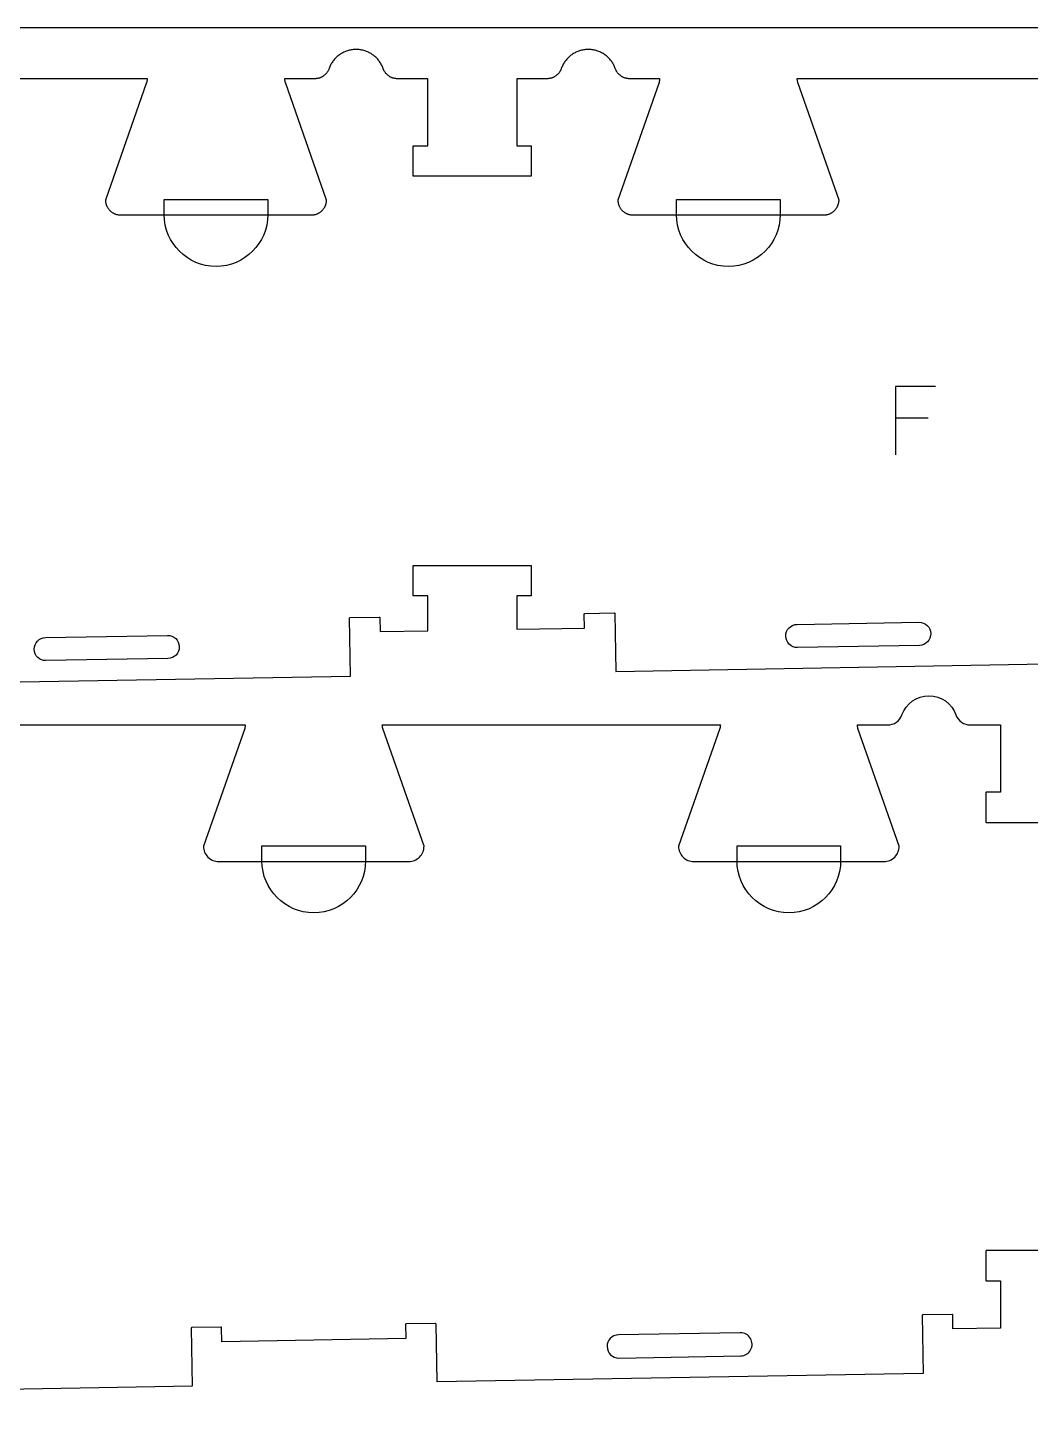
# Model space of a CAD drawing. Header units: millimetres. Extents: x -1220 to 1220, y -1270 to 1270.
# Drawn here: x 159 to 570, y 705 to 1270 of the extents above; entities that cross this region are included whole.
import ezdxf

# ---------------------------------------------------------------- set-up
doc = ezdxf.new("R2010")
doc.units = ezdxf.units.MM
for name, color, linetype, true_color in [('0_SHEET_SPRUCEPLY_2440X122', 1, 'Continuous', 0xff0000), ('1_ANYTOOL_1MMDEEP_LABELS_S', 2, 'Continuous', 0xffff00), ('3_ANYTOOL_CUTTHROUGH_INSID', 4, 'Continuous', 0x00ffff), ('4_ANYTOOL_CUTTHROUGH_OUTSI', 5, 'Continuous', 0x0000ff), ('5_ANYTOOL_HALF_MILL_9MM_IN', 3, 'Continuous', 0x00ff00)]:
    doc.layers.add(name, color=color, linetype=linetype, true_color=true_color)

msp = doc.modelspace()

# ---------------------------------------------------------------- linework, layer by layer
at = {"layer": '0_SHEET_SPRUCEPLY_2440X122'}
msp.add_lwpolyline([(1220, 1270), (1220, 50), (-1220, 50), (-1220, 1270)], close=True, dxfattribs=at)
at = {"layer": '1_ANYTOOL_1MMDEEP_LABELS_S'}
for points in [[(531.11, 1122.86), (514.63, 1122.86), (514.63, 1094.86)], [(528.15, 1109.82), (514.63, 1109.82)]]:
    msp.add_lwpolyline(points, dxfattribs=at)
at = {"layer": '3_ANYTOOL_CUTTHROUGH_INSID'}
for points in [[(524.5, 1016.65), (474.51, 1015.78, -1), (474.34, 1025.28), (524.33, 1026.15, -1)], [(216.2, 1011.27), (166.2, 1010.4, -1), (166.04, 1019.9), (216.03, 1020.77, -1)], [(451.19, 725.32, 1), (451.03, 734.82), (401.04, 733.95, 1), (401.2, 724.45)]]:
    msp.add_lwpolyline(points, format="xyb", close=True, dxfattribs=at)
at = {"layer": '4_ANYTOOL_CUTTHROUGH_OUTSI'}
for points in [[(109.25, 984.03), (247.94, 984.03, -0.061485), (247.71, 982.64), (230.81, 934.36, 0.084368), (230.79, 934.28, 0.414214), (237.04, 928.03), (315.04, 928.03, 0.414214), (321.29, 934.28, 0.084368), (321.28, 934.36), (304.38, 982.64, -0.061485), (304.15, 984.03), (442.84, 984.03, -0.061485), (442.61, 982.64), (425.71, 934.36, 0.084368), (425.69, 934.28, 0.414214), (431.94, 928.03), (509.94, 928.03, 0.414214), (516.19, 934.28, 0.084368), (516.18, 934.36), (499.28, 982.64, -0.061485), (499.05, 984.03), (511.45, 984.03, 0.317837), (517.34, 988.19, -0.317837), (528.42, 996.03, -0.317837), (539.5, 988.19, 0.317837), (545.39, 984.03), (557.79, 984.03), (557.79, 956.53), (552.04, 956.53), (552.04, 956.53, 0.414214), (551.79, 956.28), (551.79, 944.28, 0.414214), (552.04, 944.03), (600.04, 944.03, 0.414214)], [(600.04, 768.53), (552.04, 768.53, 0.414214), (551.79, 768.28), (551.79, 756.28, 0.414214), (552.04, 756.03), (557.79, 756.03), (557.79, 736.69), (538.27, 736.35), (538.17, 742.09), (538.17, 742.09, 0.414214), (537.91, 742.34), (525.91, 742.13, 0.414214), (525.67, 741.88), (526.08, 718.13), (326.61, 714.65), (326.2, 738.39), (326.2, 738.39, 0.414214), (325.94, 738.64), (313.94, 738.43, 0.414214), (313.7, 738.18), (313.8, 732.43), (238.31, 731.11), (238.21, 736.86), (238.21, 736.86, 0.414214), (237.96, 737.1), (225.96, 736.9, 0.414214), (225.71, 736.64), (226.13, 712.89), (26.66, 709.41)]]:
    msp.add_lwpolyline(points, format="xyb", dxfattribs=at)
for points in [[(612.94, 1249.03, 0), (474.25, 1249.03, 0), (474.26, 1248.85, 0), (474.28, 1248.68, 0), (474.3, 1248.5, 0), (474.32, 1248.33, 0), (474.36, 1248.15, 0), (474.39, 1247.98, 0), (474.44, 1247.81, 0), (474.48, 1247.64, 0), (491.38, 1199.36, 0), (491.38, 1199.35, 0), (491.39, 1199.34, 0), (491.39, 1199.34, 0), (491.39, 1199.33, 0), (491.39, 1199.32, 0), (491.39, 1199.31, 0), (491.39, 1199.3, 0), (491.39, 1199.29, 0), (491.39, 1199.29, 0), (491.39, 1199.28, 0), (491.39, 1199.06, 0), (491.38, 1198.85, 0), (491.36, 1198.64, 0), (491.34, 1198.43, 0), (491.3, 1198.22, 0), (491.26, 1198.01, 0), (491.22, 1197.8, 0), (491.16, 1197.59, 0), (491.1, 1197.39, 0), (491.03, 1197.18, 0), (490.96, 1196.99, 0), (490.88, 1196.79, 0), (490.79, 1196.59, 0), (490.69, 1196.4, 0), (490.59, 1196.21, 0), (490.48, 1196.03, 0), (490.37, 1195.85, 0), (490.25, 1195.67, 0), (490.12, 1195.5, 0), (489.99, 1195.33, 0), (489.86, 1195.17, 0), (489.71, 1195.01, 0), (489.56, 1194.86, 0), (489.41, 1194.71, 0), (489.25, 1194.57, 0), (489.09, 1194.43, 0), (488.92, 1194.3, 0), (488.75, 1194.17, 0), (488.57, 1194.05, 0), (488.39, 1193.94, 0), (488.21, 1193.83, 0), (488.02, 1193.73, 0), (487.83, 1193.63, 0), (487.63, 1193.55, 0), (487.44, 1193.46, 0), (487.24, 1193.39, 0), (487.04, 1193.32, 0), (486.83, 1193.26, 0), (486.62, 1193.21, 0), (486.42, 1193.16, 0), (486.21, 1193.12, 0), (486, 1193.09, 0), (485.78, 1193.06, 0), (485.57, 1193.04, 0), (485.36, 1193.03, 0), (485.14, 1193.03, 0), (407.14, 1193.03, 0), (406.93, 1193.03, 0), (406.72, 1193.04, 0), (406.51, 1193.06, 0), (406.29, 1193.09, 0), (406.08, 1193.12, 0), (405.87, 1193.16, 0), (405.66, 1193.21, 0), (405.46, 1193.26, 0), (405.25, 1193.32, 0), (405.05, 1193.39, 0), (404.85, 1193.46, 0), (404.65, 1193.55, 0), (404.46, 1193.63, 0), (404.27, 1193.73, 0), (404.08, 1193.83, 0), (403.9, 1193.94, 0), (403.72, 1194.05, 0), (403.54, 1194.17, 0), (403.37, 1194.3, 0), (403.2, 1194.43, 0), (403.04, 1194.57, 0), (402.88, 1194.71, 0), (402.73, 1194.86, 0), (402.58, 1195.01, 0), (402.43, 1195.17, 0), (402.3, 1195.33, 0), (402.16, 1195.5, 0), (402.04, 1195.67, 0), (401.92, 1195.85, 0), (401.8, 1196.03, 0), (401.7, 1196.21, 0), (401.6, 1196.4, 0), (401.5, 1196.59, 0), (401.41, 1196.79, 0), (401.33, 1196.99, 0), (401.26, 1197.18, 0), (401.19, 1197.39, 0), (401.13, 1197.59, 0), (401.07, 1197.8, 0), (401.03, 1198.01, 0), (400.99, 1198.22, 0), (400.95, 1198.43, 0), (400.93, 1198.64, 0), (400.91, 1198.85, 0), (400.9, 1199.06, 0), (400.89, 1199.28, 0), (400.89, 1199.29, 0), (400.9, 1199.29, 0), (400.9, 1199.3, 0), (400.9, 1199.31, 0), (400.9, 1199.32, 0), (400.9, 1199.33, 0), (400.9, 1199.34, 0), (400.9, 1199.34, 0), (400.91, 1199.35, 0), (400.91, 1199.36, 0), (417.81, 1247.64, 0), (417.85, 1247.81, 0), (417.9, 1247.98, 0), (417.93, 1248.15, 0), (417.97, 1248.33, 0), (417.99, 1248.5, 0), (418.01, 1248.68, 0), (418.03, 1248.85, 0), (418.04, 1249.03, 0), (405.64, 1249.03, 0), (405.43, 1249.03, 0), (405.21, 1249.04, 0), (405, 1249.06, 0), (404.79, 1249.09, 0), (404.58, 1249.12, 0), (404.37, 1249.16, 0), (404.16, 1249.21, 0), (403.95, 1249.26, 0), (403.75, 1249.32, 0), (403.54, 1249.39, 0), (403.34, 1249.46, 0), (403.15, 1249.55, 0), (402.95, 1249.64, 0), (402.76, 1249.73, 0), (402.57, 1249.83, 0), (402.39, 1249.94, 0), (402.21, 1250.05, 0), (402.03, 1250.17, 0), (401.86, 1250.3, 0), (401.69, 1250.43, 0), (401.53, 1250.57, 0), (401.37, 1250.71, 0), (401.22, 1250.86, 0), (401.07, 1251.02, 0), (400.92, 1251.18, 0), (400.79, 1251.34, 0), (400.66, 1251.51, 0), (400.53, 1251.68, 0), (400.41, 1251.86, 0), (400.3, 1252.04, 0), (400.19, 1252.22, 0), (400.09, 1252.41, 0), (399.99, 1252.6, 0), (399.9, 1252.8, 0), (399.82, 1252.99, 0), (399.75, 1253.19, 0), (399.61, 1253.57, 0), (399.45, 1253.94, 0), (399.29, 1254.31, 0), (399.11, 1254.67, 0), (398.92, 1255.02, 0), (398.72, 1255.37, 0), (398.5, 1255.71, 0), (398.28, 1256.04, 0), (398.04, 1256.37, 0), (397.79, 1256.68, 0), (397.53, 1256.99, 0), (397.27, 1257.29, 0), (396.99, 1257.58, 0), (396.7, 1257.86, 0), (396.4, 1258.13, 0), (396.09, 1258.39, 0), (395.78, 1258.63, 0), (395.45, 1258.87, 0), (395.12, 1259.1, 0), (394.78, 1259.31, 0), (394.44, 1259.52, 0), (394.08, 1259.71, 0), (393.72, 1259.89, 0), (393.36, 1260.05, 0), (392.99, 1260.21, 0), (392.61, 1260.35, 0), (392.23, 1260.48, 0), (391.84, 1260.59, 0), (391.46, 1260.69, 0), (391.06, 1260.78, 0), (390.67, 1260.86, 0), (390.27, 1260.92, 0), (389.87, 1260.97, 0), (389.47, 1261, 0), (389.07, 1261.02, 0), (388.67, 1261.03, 0), (388.27, 1261.02, 0), (387.87, 1261, 0), (387.47, 1260.97, 0), (387.07, 1260.92, 0), (386.67, 1260.86, 0), (386.28, 1260.78, 0), (385.88, 1260.69, 0), (385.5, 1260.59, 0), (385.11, 1260.48, 0), (384.73, 1260.35, 0), (384.35, 1260.21, 0), (383.98, 1260.05, 0), (383.62, 1259.89, 0), (383.26, 1259.71, 0), (382.9, 1259.52, 0), (382.56, 1259.31, 0), (382.22, 1259.1, 0), (381.89, 1258.87, 0), (381.56, 1258.63, 0), (381.25, 1258.39, 0), (380.94, 1258.13, 0), (380.64, 1257.86, 0), (380.35, 1257.58, 0), (380.07, 1257.29, 0), (379.8, 1256.99, 0), (379.55, 1256.68, 0), (379.3, 1256.37, 0), (379.06, 1256.04, 0), (378.84, 1255.71, 0), (378.62, 1255.37, 0), (378.42, 1255.02, 0), (378.23, 1254.67, 0), (378.05, 1254.31, 0), (377.89, 1253.94, 0), (377.73, 1253.57, 0), (377.59, 1253.19, 0), (377.52, 1252.99, 0), (377.44, 1252.8, 0), (377.35, 1252.6, 0), (377.25, 1252.41, 0), (377.15, 1252.22, 0), (377.04, 1252.04, 0), (376.93, 1251.86, 0), (376.81, 1251.68, 0), (376.68, 1251.51, 0), (376.55, 1251.34, 0), (376.41, 1251.18, 0), (376.27, 1251.02, 0), (376.12, 1250.86, 0), (375.97, 1250.71, 0), (375.81, 1250.57, 0), (375.65, 1250.43, 0), (375.48, 1250.3, 0), (375.31, 1250.17, 0), (375.13, 1250.05, 0), (374.95, 1249.94, 0), (374.77, 1249.83, 0), (374.58, 1249.73, 0), (374.39, 1249.64, 0), (374.19, 1249.55, 0), (373.99, 1249.46, 0), (373.79, 1249.39, 0), (373.59, 1249.32, 0), (373.39, 1249.26, 0), (373.18, 1249.21, 0), (372.97, 1249.16, 0), (372.76, 1249.12, 0), (372.55, 1249.09, 0), (372.34, 1249.06, 0), (372.13, 1249.04, 0), (371.91, 1249.03, 0), (371.7, 1249.03, 0), (359.29, 1249.03, 0), (359.29, 1221.53, 0), (365.04, 1221.53, 0), (365.05, 1221.53, 0), (365.06, 1221.53, 0), (365.07, 1221.53, 0), (365.08, 1221.53, 0), (365.09, 1221.52, 0), (365.1, 1221.52, 0), (365.1, 1221.52, 0), (365.11, 1221.52, 0), (365.12, 1221.52, 0), (365.13, 1221.51, 0), (365.14, 1221.51, 0), (365.14, 1221.51, 0), (365.15, 1221.5, 0), (365.16, 1221.5, 0), (365.17, 1221.5, 0), (365.17, 1221.49, 0), (365.18, 1221.49, 0), (365.19, 1221.48, 0), (365.2, 1221.48, 0), (365.2, 1221.47, 0), (365.21, 1221.47, 0), (365.22, 1221.46, 0), (365.22, 1221.45, 0), (365.23, 1221.45, 0), (365.23, 1221.44, 0), (365.24, 1221.44, 0), (365.24, 1221.43, 0), (365.25, 1221.42, 0), (365.25, 1221.41, 0), (365.26, 1221.41, 0), (365.26, 1221.4, 0), (365.27, 1221.39, 0), (365.27, 1221.39, 0), (365.27, 1221.38, 0), (365.28, 1221.37, 0), (365.28, 1221.36, 0), (365.28, 1221.35, 0), (365.29, 1221.35, 0), (365.29, 1221.34, 0), (365.29, 1221.33, 0), (365.29, 1221.32, 0), (365.29, 1221.31, 0), (365.29, 1221.3, 0), (365.29, 1221.29, 0), (365.29, 1221.29, 0), (365.29, 1221.28, 0), (365.29, 1209.28, 0), (365.29, 1209.27, 0), (365.29, 1209.26, 0), (365.29, 1209.25, 0), (365.29, 1209.24, 0), (365.29, 1209.24, 0), (365.29, 1209.23, 0), (365.29, 1209.22, 0), (365.29, 1209.21, 0), (365.28, 1209.2, 0), (365.28, 1209.19, 0), (365.28, 1209.19, 0), (365.27, 1209.18, 0), (365.27, 1209.17, 0), (365.27, 1209.16, 0), (365.26, 1209.16, 0), (365.26, 1209.15, 0), (365.25, 1209.14, 0), (365.25, 1209.13, 0), (365.24, 1209.13, 0), (365.24, 1209.12, 0), (365.23, 1209.11, 0), (365.23, 1209.11, 0), (365.22, 1209.1, 0), (365.22, 1209.1, 0), (365.21, 1209.09, 0), (365.2, 1209.08, 0), (365.2, 1209.08, 0), (365.19, 1209.07, 0), (365.18, 1209.07, 0), (365.17, 1209.06, 0), (365.17, 1209.06, 0), (365.16, 1209.06, 0), (365.15, 1209.05, 0), (365.14, 1209.05, 0), (365.14, 1209.05, 0), (365.13, 1209.04, 0), (365.12, 1209.04, 0), (365.11, 1209.04, 0), (365.1, 1209.03, 0), (365.1, 1209.03, 0), (365.09, 1209.03, 0), (365.08, 1209.03, 0), (365.07, 1209.03, 0), (365.06, 1209.03, 0), (365.05, 1209.03, 0), (365.04, 1209.03, 0), (317.04, 1209.03, 0), (317.04, 1209.03, 0), (317.03, 1209.03, 0), (317.02, 1209.03, 0), (317.01, 1209.03, 0), (317, 1209.03, 0), (316.99, 1209.03, 0), (316.99, 1209.03, 0), (316.98, 1209.04, 0), (316.97, 1209.04, 0), (316.96, 1209.04, 0), (316.95, 1209.05, 0), (316.95, 1209.05, 0), (316.94, 1209.05, 0), (316.93, 1209.06, 0), (316.92, 1209.06, 0), (316.91, 1209.06, 0), (316.91, 1209.07, 0), (316.9, 1209.07, 0), (316.89, 1209.08, 0), (316.89, 1209.08, 0), (316.88, 1209.09, 0), (316.87, 1209.1, 0), (316.87, 1209.1, 0), (316.86, 1209.11, 0), (316.86, 1209.11, 0), (316.85, 1209.12, 0), (316.85, 1209.13, 0), (316.84, 1209.13, 0), (316.84, 1209.14, 0), (316.83, 1209.15, 0), (316.83, 1209.16, 0), (316.82, 1209.16, 0), (316.82, 1209.17, 0), (316.82, 1209.18, 0), (316.81, 1209.19, 0), (316.81, 1209.19, 0), (316.81, 1209.2, 0), (316.8, 1209.21, 0), (316.8, 1209.22, 0), (316.8, 1209.23, 0), (316.8, 1209.24, 0), (316.8, 1209.24, 0), (316.8, 1209.25, 0), (316.8, 1209.26, 0), (316.79, 1209.27, 0), (316.79, 1209.28, 0), (316.79, 1221.28, 0), (316.79, 1221.29, 0), (316.8, 1221.29, 0), (316.8, 1221.3, 0), (316.8, 1221.31, 0), (316.8, 1221.32, 0), (316.8, 1221.33, 0), (316.8, 1221.34, 0), (316.8, 1221.35, 0), (316.81, 1221.35, 0), (316.81, 1221.36, 0), (316.81, 1221.37, 0), (316.82, 1221.38, 0), (316.82, 1221.39, 0), (316.82, 1221.39, 0), (316.83, 1221.4, 0), (316.83, 1221.41, 0), (316.84, 1221.41, 0), (316.84, 1221.42, 0), (316.85, 1221.43, 0), (316.85, 1221.44, 0), (316.86, 1221.44, 0), (316.86, 1221.45, 0), (316.87, 1221.45, 0), (316.87, 1221.46, 0), (316.88, 1221.47, 0), (316.89, 1221.47, 0), (316.89, 1221.48, 0), (316.9, 1221.48, 0), (316.91, 1221.49, 0), (316.91, 1221.49, 0), (316.92, 1221.5, 0), (316.93, 1221.5, 0), (316.94, 1221.5, 0), (316.95, 1221.51, 0), (316.95, 1221.51, 0), (316.96, 1221.51, 0), (316.97, 1221.52, 0), (316.98, 1221.52, 0), (316.99, 1221.52, 0), (316.99, 1221.52, 0), (317, 1221.52, 0), (317.01, 1221.53, 0), (317.02, 1221.53, 0), (317.03, 1221.53, 0), (317.04, 1221.53, 0), (317.04, 1221.53, 0), (322.79, 1221.53, 0), (322.79, 1249.03, 0), (310.39, 1249.03, 0), (310.18, 1249.03, 0), (309.96, 1249.04, 0), (309.75, 1249.06, 0), (309.54, 1249.09, 0), (309.33, 1249.12, 0), (309.12, 1249.16, 0), (308.91, 1249.21, 0), (308.7, 1249.26, 0), (308.5, 1249.32, 0), (308.29, 1249.39, 0), (308.09, 1249.46, 0), (307.9, 1249.55, 0), (307.7, 1249.64, 0), (307.51, 1249.73, 0), (307.32, 1249.83, 0), (307.14, 1249.94, 0), (306.96, 1250.05, 0), (306.78, 1250.17, 0), (306.61, 1250.3, 0), (306.44, 1250.43, 0), (306.28, 1250.57, 0), (306.12, 1250.71, 0), (305.97, 1250.86, 0), (305.82, 1251.02, 0), (305.67, 1251.18, 0), (305.54, 1251.34, 0), (305.41, 1251.51, 0), (305.28, 1251.68, 0), (305.16, 1251.86, 0), (305.05, 1252.04, 0), (304.94, 1252.22, 0), (304.84, 1252.41, 0), (304.74, 1252.6, 0), (304.65, 1252.8, 0), (304.57, 1252.99, 0), (304.5, 1253.19, 0), (304.36, 1253.57, 0), (304.2, 1253.94, 0), (304.04, 1254.31, 0), (303.86, 1254.67, 0), (303.67, 1255.02, 0), (303.47, 1255.37, 0), (303.25, 1255.71, 0), (303.03, 1256.04, 0), (302.79, 1256.37, 0), (302.54, 1256.68, 0), (302.28, 1256.99, 0), (302.02, 1257.29, 0), (301.74, 1257.58, 0), (301.45, 1257.86, 0), (301.15, 1258.13, 0), (300.84, 1258.39, 0), (300.53, 1258.63, 0), (300.2, 1258.87, 0), (299.87, 1259.1, 0), (299.53, 1259.31, 0), (299.19, 1259.52, 0), (298.83, 1259.71, 0), (298.47, 1259.89, 0), (298.11, 1260.05, 0), (297.74, 1260.21, 0), (297.36, 1260.35, 0), (296.98, 1260.48, 0), (296.59, 1260.59, 0), (296.21, 1260.69, 0), (295.81, 1260.78, 0), (295.42, 1260.86, 0), (295.02, 1260.92, 0), (294.62, 1260.97, 0), (294.22, 1261, 0), (293.82, 1261.02, 0), (293.42, 1261.03, 0), (293.02, 1261.02, 0), (292.62, 1261, 0), (292.22, 1260.97, 0), (291.82, 1260.92, 0), (291.42, 1260.86, 0), (291.03, 1260.78, 0), (290.63, 1260.69, 0), (290.25, 1260.59, 0), (289.86, 1260.48, 0), (289.48, 1260.35, 0), (289.1, 1260.21, 0), (288.73, 1260.05, 0), (288.37, 1259.89, 0), (288.01, 1259.71, 0), (287.65, 1259.52, 0), (287.31, 1259.31, 0), (286.97, 1259.1, 0), (286.64, 1258.87, 0), (286.31, 1258.63, 0), (286, 1258.39, 0), (285.69, 1258.13, 0), (285.39, 1257.86, 0), (285.1, 1257.58, 0), (284.82, 1257.29, 0), (284.55, 1256.99, 0), (284.3, 1256.68, 0), (284.05, 1256.37, 0), (283.81, 1256.04, 0), (283.59, 1255.71, 0), (283.37, 1255.37, 0), (283.17, 1255.02, 0), (282.98, 1254.67, 0), (282.8, 1254.31, 0), (282.64, 1253.94, 0), (282.48, 1253.57, 0), (282.34, 1253.19, 0), (282.27, 1252.99, 0), (282.19, 1252.8, 0), (282.1, 1252.6, 0), (282, 1252.41, 0), (281.9, 1252.22, 0), (281.79, 1252.04, 0), (281.68, 1251.86, 0), (281.56, 1251.68, 0), (281.43, 1251.51, 0), (281.3, 1251.34, 0), (281.16, 1251.18, 0), (281.02, 1251.02, 0), (280.87, 1250.86, 0), (280.72, 1250.71, 0), (280.56, 1250.57, 0), (280.4, 1250.43, 0), (280.23, 1250.3, 0), (280.06, 1250.17, 0), (279.88, 1250.05, 0), (279.7, 1249.94, 0), (279.52, 1249.83, 0), (279.33, 1249.73, 0), (279.14, 1249.64, 0), (278.94, 1249.55, 0), (278.74, 1249.46, 0), (278.54, 1249.39, 0), (278.34, 1249.32, 0), (278.14, 1249.26, 0), (277.93, 1249.21, 0), (277.72, 1249.16, 0), (277.51, 1249.12, 0), (277.3, 1249.09, 0), (277.09, 1249.06, 0), (276.88, 1249.04, 0), (276.66, 1249.03, 0), (276.45, 1249.03, 0), (264.05, 1249.03, 0), (264.06, 1248.85, 0), (264.08, 1248.68, 0), (264.1, 1248.5, 0), (264.12, 1248.33, 0), (264.16, 1248.15, 0), (264.19, 1247.98, 0), (264.24, 1247.81, 0), (264.28, 1247.64, 0), (281.18, 1199.36, 0), (281.18, 1199.35, 0), (281.19, 1199.34, 0), (281.19, 1199.34, 0), (281.19, 1199.33, 0), (281.19, 1199.32, 0), (281.19, 1199.31, 0), (281.19, 1199.3, 0), (281.19, 1199.29, 0), (281.19, 1199.29, 0), (281.19, 1199.28, 0), (281.19, 1199.06, 0), (281.18, 1198.85, 0), (281.16, 1198.64, 0), (281.14, 1198.43, 0), (281.1, 1198.22, 0), (281.06, 1198.01, 0), (281.02, 1197.8, 0), (280.96, 1197.59, 0), (280.9, 1197.39, 0), (280.83, 1197.18, 0), (280.76, 1196.99, 0), (280.68, 1196.79, 0), (280.59, 1196.59, 0), (280.49, 1196.4, 0), (280.39, 1196.21, 0), (280.28, 1196.03, 0), (280.17, 1195.85, 0), (280.05, 1195.67, 0), (279.92, 1195.5, 0), (279.79, 1195.33, 0), (279.66, 1195.17, 0), (279.51, 1195.01, 0), (279.36, 1194.86, 0), (279.21, 1194.71, 0), (279.05, 1194.57, 0), (278.89, 1194.43, 0), (278.72, 1194.3, 0), (278.55, 1194.17, 0), (278.37, 1194.05, 0), (278.19, 1193.94, 0), (278.01, 1193.83, 0), (277.82, 1193.73, 0), (277.63, 1193.63, 0), (277.43, 1193.55, 0), (277.24, 1193.46, 0), (277.04, 1193.39, 0), (276.84, 1193.32, 0), (276.63, 1193.26, 0), (276.42, 1193.21, 0), (276.22, 1193.16, 0), (276.01, 1193.12, 0), (275.8, 1193.09, 0), (275.58, 1193.06, 0), (275.37, 1193.04, 0), (275.16, 1193.03, 0), (274.94, 1193.03, 0), (196.94, 1193.03, 0), (196.73, 1193.03, 0), (196.52, 1193.04, 0), (196.31, 1193.06, 0), (196.09, 1193.09, 0), (195.88, 1193.12, 0), (195.67, 1193.16, 0), (195.46, 1193.21, 0), (195.26, 1193.26, 0), (195.05, 1193.32, 0), (194.85, 1193.39, 0), (194.65, 1193.46, 0), (194.45, 1193.55, 0), (194.26, 1193.63, 0), (194.07, 1193.73, 0), (193.88, 1193.83, 0), (193.7, 1193.94, 0), (193.52, 1194.05, 0), (193.34, 1194.17, 0), (193.17, 1194.3, 0), (193, 1194.43, 0), (192.84, 1194.57, 0), (192.68, 1194.71, 0), (192.53, 1194.86, 0), (192.38, 1195.01, 0), (192.23, 1195.17, 0), (192.1, 1195.33, 0), (191.96, 1195.5, 0), (191.84, 1195.67, 0), (191.72, 1195.85, 0), (191.6, 1196.03, 0), (191.5, 1196.21, 0), (191.4, 1196.4, 0), (191.3, 1196.59, 0), (191.21, 1196.79, 0), (191.13, 1196.99, 0), (191.06, 1197.18, 0), (190.99, 1197.39, 0), (190.93, 1197.59, 0), (190.87, 1197.8, 0), (190.83, 1198.01, 0), (190.79, 1198.22, 0), (190.75, 1198.43, 0), (190.73, 1198.64, 0), (190.71, 1198.85, 0), (190.7, 1199.06, 0), (190.69, 1199.28, 0), (190.69, 1199.29, 0), (190.7, 1199.29, 0), (190.7, 1199.3, 0), (190.7, 1199.31, 0), (190.7, 1199.32, 0), (190.7, 1199.33, 0), (190.7, 1199.34, 0), (190.7, 1199.34, 0), (190.71, 1199.35, 0), (190.71, 1199.36, 0), (207.61, 1247.64, 0), (207.65, 1247.81, 0), (207.7, 1247.98, 0), (207.73, 1248.15, 0), (207.77, 1248.33, 0), (207.79, 1248.5, 0), (207.81, 1248.68, 0), (207.83, 1248.85, 0), (207.84, 1249.03, 0), (69.15, 1249.03, 0)], [(91.61, 1000.59, 0), (291.08, 1004.08, 0), (290.67, 1027.82, 0), (290.67, 1027.83, 0), (290.67, 1027.84, 0), (290.67, 1027.85, 0), (290.67, 1027.86, 0), (290.67, 1027.86, 0), (290.67, 1027.87, 0), (290.67, 1027.88, 0), (290.67, 1027.89, 0), (290.68, 1027.9, 0), (290.68, 1027.91, 0), (290.68, 1027.91, 0), (290.69, 1027.92, 0), (290.69, 1027.93, 0), (290.69, 1027.94, 0), (290.7, 1027.95, 0), (290.7, 1027.95, 0), (290.71, 1027.96, 0), (290.71, 1027.97, 0), (290.71, 1027.97, 0), (290.72, 1027.98, 0), (290.73, 1027.99, 0), (290.73, 1027.99, 0), (290.74, 1028, 0), (290.74, 1028.01, 0), (290.75, 1028.01, 0), (290.76, 1028.02, 0), (290.76, 1028.02, 0), (290.77, 1028.03, 0), (290.78, 1028.03, 0), (290.78, 1028.04, 0), (290.79, 1028.04, 0), (290.8, 1028.05, 0), (290.81, 1028.05, 0), (290.81, 1028.05, 0), (290.82, 1028.06, 0), (290.83, 1028.06, 0), (290.84, 1028.06, 0), (290.85, 1028.07, 0), (290.85, 1028.07, 0), (290.86, 1028.07, 0), (290.87, 1028.07, 0), (290.88, 1028.07, 0), (290.89, 1028.08, 0), (290.9, 1028.08, 0), (290.9, 1028.08, 0), (290.91, 1028.08, 0), (302.91, 1028.29, 0), (302.92, 1028.29, 0), (302.93, 1028.29, 0), (302.94, 1028.29, 0), (302.94, 1028.28, 0), (302.95, 1028.28, 0), (302.96, 1028.28, 0), (302.97, 1028.28, 0), (302.98, 1028.28, 0), (302.99, 1028.28, 0), (302.99, 1028.27, 0), (303, 1028.27, 0), (303.01, 1028.27, 0), (303.02, 1028.26, 0), (303.03, 1028.26, 0), (303.03, 1028.26, 0), (303.04, 1028.25, 0), (303.05, 1028.25, 0), (303.06, 1028.24, 0), (303.06, 1028.24, 0), (303.07, 1028.23, 0), (303.08, 1028.23, 0), (303.08, 1028.22, 0), (303.09, 1028.22, 0), (303.09, 1028.21, 0), (303.1, 1028.2, 0), (303.11, 1028.2, 0), (303.11, 1028.19, 0), (303.12, 1028.18, 0), (303.12, 1028.18, 0), (303.13, 1028.17, 0), (303.13, 1028.16, 0), (303.13, 1028.16, 0), (303.14, 1028.15, 0), (303.14, 1028.14, 0), (303.15, 1028.13, 0), (303.15, 1028.12, 0), (303.15, 1028.12, 0), (303.15, 1028.11, 0), (303.16, 1028.1, 0), (303.16, 1028.09, 0), (303.16, 1028.08, 0), (303.16, 1028.07, 0), (303.16, 1028.07, 0), (303.16, 1028.06, 0), (303.16, 1028.05, 0), (303.16, 1028.04, 0), (303.27, 1022.29, 0), (322.79, 1022.63, 0), (322.79, 1036.97, 0), (317.04, 1036.97, 0), (317.04, 1036.98, 0), (317.03, 1036.98, 0), (317.02, 1036.98, 0), (317.01, 1036.98, 0), (317, 1036.98, 0), (316.99, 1036.98, 0), (316.98, 1036.98, 0), (316.98, 1036.98, 0), (316.97, 1036.99, 0), (316.96, 1036.99, 0), (316.95, 1036.99, 0), (316.94, 1037, 0), (316.94, 1037, 0), (316.93, 1037, 0), (316.92, 1037.01, 0), (316.91, 1037.01, 0), (316.91, 1037.02, 0), (316.9, 1037.02, 0), (316.89, 1037.03, 0), (316.89, 1037.03, 0), (316.88, 1037.04, 0), (316.87, 1037.04, 0), (316.87, 1037.05, 0), (316.86, 1037.05, 0), (316.86, 1037.06, 0), (316.85, 1037.07, 0), (316.84, 1037.07, 0), (316.84, 1037.08, 0), (316.83, 1037.09, 0), (316.83, 1037.09, 0), (316.83, 1037.1, 0), (316.82, 1037.11, 0), (316.82, 1037.12, 0), (316.81, 1037.13, 0), (316.81, 1037.13, 0), (316.81, 1037.14, 0), (316.81, 1037.15, 0), (316.8, 1037.16, 0), (316.8, 1037.17, 0), (316.8, 1037.17, 0), (316.8, 1037.18, 0), (316.8, 1037.19, 0), (316.79, 1037.2, 0), (316.79, 1037.21, 0), (316.79, 1037.22, 0), (316.79, 1037.22, 0), (316.79, 1049.22, 0), (316.79, 1049.23, 0), (316.79, 1049.24, 0), (316.79, 1049.25, 0), (316.8, 1049.26, 0), (316.8, 1049.27, 0), (316.8, 1049.28, 0), (316.8, 1049.28, 0), (316.8, 1049.29, 0), (316.81, 1049.3, 0), (316.81, 1049.31, 0), (316.81, 1049.32, 0), (316.81, 1049.32, 0), (316.82, 1049.33, 0), (316.82, 1049.34, 0), (316.83, 1049.35, 0), (316.83, 1049.35, 0), (316.83, 1049.36, 0), (316.84, 1049.37, 0), (316.84, 1049.38, 0), (316.85, 1049.38, 0), (316.86, 1049.39, 0), (316.86, 1049.4, 0), (316.87, 1049.4, 0), (316.87, 1049.41, 0), (316.88, 1049.41, 0), (316.89, 1049.42, 0), (316.89, 1049.42, 0), (316.9, 1049.43, 0), (316.91, 1049.43, 0), (316.91, 1049.44, 0), (316.92, 1049.44, 0), (316.93, 1049.45, 0), (316.94, 1049.45, 0), (316.94, 1049.45, 0), (316.95, 1049.46, 0), (316.96, 1049.46, 0), (316.97, 1049.46, 0), (316.98, 1049.47, 0), (316.98, 1049.47, 0), (316.99, 1049.47, 0), (317, 1049.47, 0), (317.01, 1049.47, 0), (317.02, 1049.47, 0), (317.03, 1049.47, 0), (317.04, 1049.47, 0), (317.04, 1049.47, 0), (365.04, 1049.47, 0), (365.05, 1049.47, 0), (365.06, 1049.47, 0), (365.07, 1049.47, 0), (365.08, 1049.47, 0), (365.09, 1049.47, 0), (365.1, 1049.47, 0), (365.11, 1049.47, 0), (365.11, 1049.46, 0), (365.12, 1049.46, 0), (365.13, 1049.46, 0), (365.14, 1049.46, 0), (365.15, 1049.45, 0), (365.15, 1049.45, 0), (365.16, 1049.45, 0), (365.17, 1049.44, 0), (365.18, 1049.44, 0), (365.18, 1049.43, 0), (365.19, 1049.43, 0), (365.2, 1049.42, 0), (365.21, 1049.42, 0), (365.21, 1049.41, 0), (365.22, 1049.4, 0), (365.22, 1049.4, 0), (365.23, 1049.39, 0), (365.24, 1049.39, 0), (365.24, 1049.38, 0), (365.25, 1049.37, 0), (365.25, 1049.36, 0), (365.26, 1049.36, 0), (365.26, 1049.35, 0), (365.27, 1049.34, 0), (365.27, 1049.33, 0), (365.27, 1049.33, 0), (365.28, 1049.32, 0), (365.28, 1049.31, 0), (365.28, 1049.3, 0), (365.28, 1049.29, 0), (365.29, 1049.29, 0), (365.29, 1049.28, 0), (365.29, 1049.27, 0), (365.29, 1049.26, 0), (365.29, 1049.25, 0), (365.29, 1049.24, 0), (365.29, 1049.23, 0), (365.29, 1049.22, 0), (365.29, 1037.22, 0), (365.29, 1037.22, 0), (365.29, 1037.21, 0), (365.29, 1037.2, 0), (365.29, 1037.19, 0), (365.29, 1037.18, 0), (365.29, 1037.17, 0), (365.29, 1037.17, 0), (365.29, 1037.16, 0), (365.28, 1037.15, 0), (365.28, 1037.14, 0), (365.28, 1037.13, 0), (365.27, 1037.13, 0), (365.27, 1037.12, 0), (365.27, 1037.11, 0), (365.26, 1037.1, 0), (365.26, 1037.09, 0), (365.25, 1037.09, 0), (365.25, 1037.08, 0), (365.24, 1037.07, 0), (365.24, 1037.07, 0), (365.23, 1037.06, 0), (365.23, 1037.05, 0), (365.22, 1037.05, 0), (365.22, 1037.04, 0), (365.21, 1037.04, 0), (365.2, 1037.03, 0), (365.2, 1037.03, 0), (365.19, 1037.02, 0), (365.18, 1037.02, 0), (365.17, 1037.01, 0), (365.17, 1037.01, 0), (365.16, 1037, 0), (365.15, 1037, 0), (365.14, 1037, 0), (365.14, 1036.99, 0), (365.13, 1036.99, 0), (365.12, 1036.99, 0), (365.11, 1036.98, 0), (365.1, 1036.98, 0), (365.1, 1036.98, 0), (365.09, 1036.98, 0), (365.08, 1036.98, 0), (365.07, 1036.98, 0), (365.06, 1036.98, 0), (365.05, 1036.97, 0), (365.04, 1036.97, 0), (359.29, 1036.97, 0), (359.29, 1023.27, 0), (387.1, 1023.75, 0), (387, 1029.5, 0), (387, 1029.51, 0), (387, 1029.52, 0), (387.01, 1029.53, 0), (387.01, 1029.54, 0), (387.01, 1029.55, 0), (387.01, 1029.55, 0), (387.01, 1029.56, 0), (387.01, 1029.57, 0), (387.01, 1029.58, 0), (387.02, 1029.59, 0), (387.02, 1029.6, 0), (387.02, 1029.6, 0), (387.03, 1029.61, 0), (387.03, 1029.62, 0), (387.03, 1029.63, 0), (387.04, 1029.63, 0), (387.04, 1029.64, 0), (387.05, 1029.65, 0), (387.05, 1029.66, 0), (387.06, 1029.66, 0), (387.06, 1029.67, 0), (387.07, 1029.68, 0), (387.07, 1029.68, 0), (387.08, 1029.69, 0), (387.09, 1029.69, 0), (387.09, 1029.7, 0), (387.1, 1029.7, 0), (387.11, 1029.71, 0), (387.11, 1029.72, 0), (387.12, 1029.72, 0), (387.13, 1029.72, 0), (387.14, 1029.73, 0), (387.14, 1029.73, 0), (387.15, 1029.74, 0), (387.16, 1029.74, 0), (387.17, 1029.74, 0), (387.17, 1029.75, 0), (387.18, 1029.75, 0), (387.19, 1029.75, 0), (387.2, 1029.75, 0), (387.21, 1029.75, 0), (387.22, 1029.76, 0), (387.22, 1029.76, 0), (387.23, 1029.76, 0), (387.24, 1029.76, 0), (387.25, 1029.76, 0), (399.25, 1029.97, 0), (399.26, 1029.97, 0), (399.27, 1029.97, 0), (399.27, 1029.97, 0), (399.28, 1029.97, 0), (399.29, 1029.96, 0), (399.3, 1029.96, 0), (399.31, 1029.96, 0), (399.32, 1029.96, 0), (399.32, 1029.96, 0), (399.33, 1029.95, 0), (399.34, 1029.95, 0), (399.35, 1029.95, 0), (399.36, 1029.95, 0), (399.36, 1029.94, 0), (399.37, 1029.94, 0), (399.38, 1029.93, 0), (399.39, 1029.93, 0), (399.39, 1029.92, 0), (399.4, 1029.92, 0), (399.41, 1029.91, 0), (399.41, 1029.91, 0), (399.42, 1029.9, 0), (399.43, 1029.9, 0), (399.43, 1029.89, 0), (399.44, 1029.89, 0), (399.44, 1029.88, 0), (399.45, 1029.87, 0), (399.45, 1029.87, 0), (399.46, 1029.86, 0), (399.46, 1029.85, 0), (399.47, 1029.84, 0), (399.47, 1029.84, 0), (399.48, 1029.83, 0), (399.48, 1029.82, 0), (399.48, 1029.81, 0), (399.49, 1029.81, 0), (399.49, 1029.8, 0), (399.49, 1029.79, 0), (399.49, 1029.78, 0), (399.5, 1029.77, 0), (399.5, 1029.76, 0), (399.5, 1029.76, 0), (399.5, 1029.75, 0), (399.5, 1029.74, 0), (399.5, 1029.73, 0), (399.5, 1029.72, 0), (399.92, 1005.98, 0), (599.39, 1009.46, 0)]]:
    msp.add_polyline3d(points, dxfattribs=at)
at = {"layer": '5_ANYTOOL_HALF_MILL_9MM_IN'}
for points in [[(257.2, 1193.28, -1), (214.7, 1193.28), (214.7, 1193.53), (214.7, 1199.53), (257.2, 1199.53), (257.2, 1193.53), (257.2, 1193.28)], [(467.39, 1193.28, -1), (424.89, 1193.28), (424.89, 1193.53), (424.89, 1199.53), (467.39, 1199.53), (467.39, 1193.53), (467.39, 1193.28)], [(297.29, 928.28, -1), (254.79, 928.28), (254.79, 928.53), (254.79, 934.53), (297.29, 934.53), (297.29, 928.53), (297.29, 928.28)], [(492.19, 928.28, -1), (449.69, 928.28), (449.69, 928.53), (449.69, 934.53), (492.19, 934.53), (492.19, 928.53), (492.19, 928.28)]]:
    msp.add_lwpolyline(points, format="xyb", close=True, dxfattribs=at)

doc.saveas('drawing.dxf')
